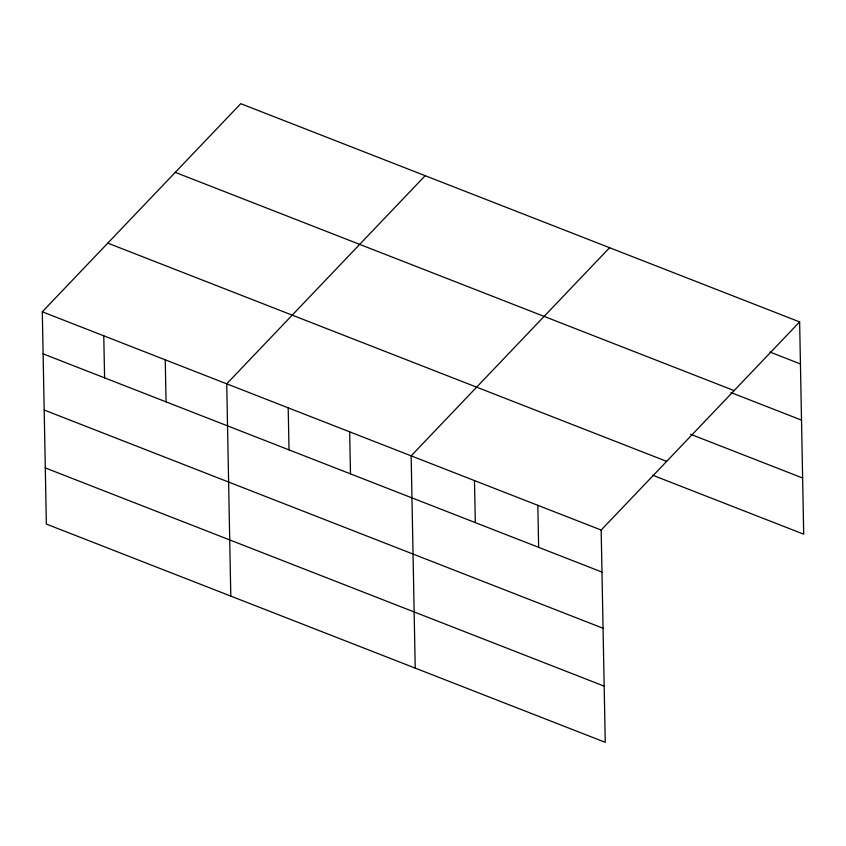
<?xml version="1.0" encoding="UTF-8"?>
<svg xmlns="http://www.w3.org/2000/svg" width="846" height="846" viewBox="0 0 846 846"><rect width="100%" height="100%" fill="white"/><g stroke="black" fill="none" stroke-linecap="round" stroke-linejoin="round"><path stroke-width="1.27" d="M799.629 321.914L601.168 530.051L605.25 742.323L46.371 524.086L42.3 311.814L240.75 103.677L799.629 321.914L803.7 534.186L652.657 475.209M425.178 175.693L226.728 383.83L230.799 596.102M609.606 247.709L411.156 455.846L415.227 668.129M769.976 352.052L800.432 363.949M175.259 172.362L734.138 390.598M730.859 392.533L801.511 420.124M690.558 434.252L802.621 478.011M107.791 243.13L666.659 461.366M42.3 311.814L601.168 530.051M43.104 353.85L601.982 572.076M44.182 410.024L603.061 628.261M45.293 467.912L604.171 686.148M537.834 505.316L538.638 547.351M474.49 480.581L475.304 522.617M349.684 431.841L350.487 473.876M288.2 407.835L289.015 449.871M165.256 359.825L166.059 401.861M103.772 335.82L104.587 377.855"/></g></svg>
